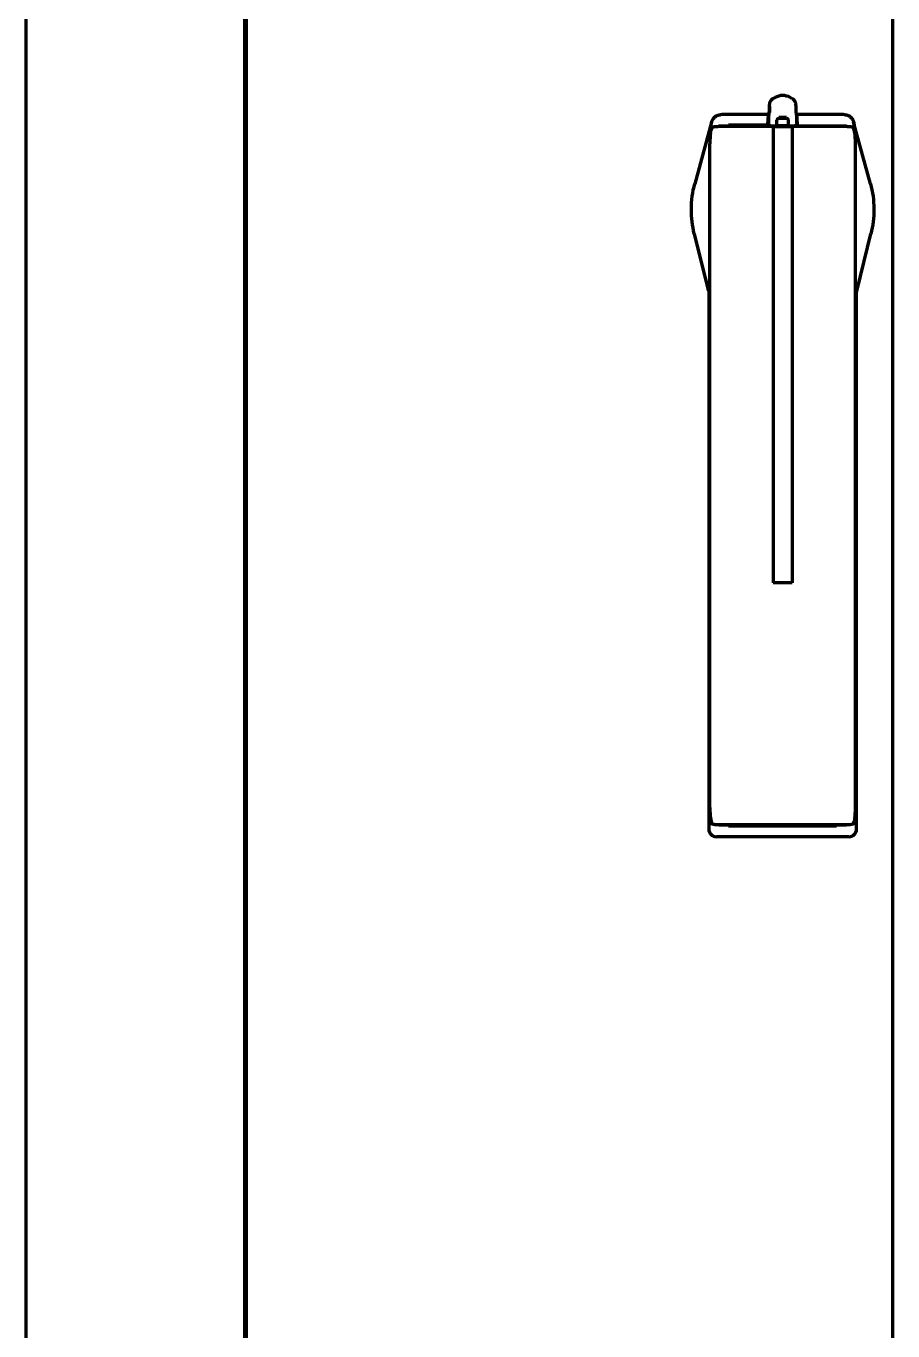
# Model space of a CAD drawing. Header units: inches. Extents: x -2898 to 7248, y 606 to 5598.
# Drawn here: x 3303 to 3531, y 2969.1 to 3312.3 of the extents above; entities that cross this region are included whole.
import ezdxf

# ---------------------------------------------------------------- set-up
doc = ezdxf.new("R2010")
doc.units = ezdxf.units.IN

msp = doc.modelspace()

# ---------------------------------------------------------------- linework, layer by layer
at = {"linetype": 'Continuous', "lineweight": 70}
for p, q in [((3360.55, 2625.94), (3360.55, 4075.34)), ((3361.05, 2625.86), (3361.05, 4075.84)), ((3531.05, 2427.84), (3531.05, 4075.84)), ((3303.05, 2740.94), (3303.05, 3960.34)), ((3500.05, 3293.53), (3499.55, 3293.25)), ((3504.55, 3293.24), (3504.05, 3293.53)), ((3498.22, 3289.08), (3498.4, 3288.91)), ((3498.43, 3286.07), (3498.43, 3288.68)), ((3503.04, 3288.32), (3501.05, 3288.32)), ((3505.66, 3288.68), (3505.66, 3286.07)), ((3505.87, 3289.08), (3505.7, 3288.91)), ((3483.37, 3287.03), (3478.94, 3270.87)), ((3483.06, 3284.14), (3483.26, 3285.05)), ((3487.87, 3285.94), (3485.06, 3285.94)), ((3485.24, 3286.07), (3487.9, 3286.07)), ((3486.32, 3285.94), (3486.32, 3286.07)), ((3487.84, 3286.32), (3498.19, 3286.32)), ((3499.55, 3285.94), (3487.87, 3285.94)), ((3487.9, 3286.07), (3498.19, 3286.07)), ((3496.3, 3286.07), (3496.3, 3285.94)), ((3498.19, 3286.32), (3498.19, 3287.08)), ((3498.19, 3286.07), (3498.32, 3286.07)), ((3498.32, 3286.07), (3498.32, 3285.94)), ((3498.33, 3286.07), (3498.43, 3286.07)), ((3498.9, 3286.07), (3498.43, 3286.07)), ((3498.77, 3286.07), (3498.77, 3285.94)), ((3498.9, 3286.07), (3500.3, 3286.07)), ((3499.55, 3285.94), (3504.55, 3285.94)), ((3499.55, 3285.94), (3499.55, 3165.84)), ((3500.55, 3286.07), (3500.3, 3286.07)), ((3500.55, 3286.07), (3500.55, 3287.57)), ((3501.04, 3286.07), (3500.55, 3286.07)), ((3503.06, 3286.07), (3501.04, 3286.07)), ((3501.05, 3288.07), (3503.05, 3288.07)), ((3503.55, 3286.07), (3503.06, 3286.07)), ((3503.55, 3286.07), (3503.55, 3287.57)), ((3503.79, 3286.07), (3503.55, 3286.07)), ((3503.79, 3286.07), (3505.19, 3286.07)), ((3516.22, 3285.94), (3504.55, 3285.94)), ((3504.55, 3285.94), (3504.55, 3165.84)), ((3505.66, 3286.07), (3505.19, 3286.07)), ((3505.33, 3286.07), (3505.33, 3285.94)), ((3505.66, 3286.07), (3505.76, 3286.07)), ((3505.77, 3286.07), (3505.77, 3285.94)), ((3505.77, 3286.07), (3505.9, 3286.07)), ((3505.9, 3286.07), (3516.19, 3286.07)), ((3505.91, 3286.32), (3505.91, 3287.08)), ((3507.8, 3285.94), (3507.8, 3286.07)), ((3516.19, 3286.07), (3518.86, 3286.07)), ((3519.04, 3285.94), (3516.22, 3285.94)), ((3517.77, 3286.07), (3517.77, 3285.94)), ((3525.15, 3270.87), (3520.72, 3287.03)), ((3521.03, 3284.14), (3520.84, 3285.05)), ((3482.91, 3106.8), (3482.91, 3281.36)), ((3521.18, 3106.8), (3521.18, 3281.36)), ((3478.05, 3264.02), (3478.05, 3264.18)), ((3526.04, 3264.18), (3526.04, 3264.02)), ((3478.81, 3257.71), (3482.48, 3242.89)), ((3521.62, 3242.92), (3525.28, 3257.7)), ((3482.62, 3242.75), (3482.62, 3101.09)), ((3521.47, 3101.09), (3521.47, 3242.7)), ((3504.55, 3165.84), (3499.55, 3165.84)), ((3483.06, 3104.02), (3483.26, 3103.12)), ((3521.03, 3104.02), (3520.84, 3103.12)), ((3487.87, 3102.22), (3485.06, 3102.22)), ((3487.9, 3102.09), (3485.24, 3102.09)), ((3516.25, 3101.84), (3487.84, 3101.84)), ((3516.22, 3102.22), (3487.87, 3102.22)), ((3516.19, 3102.09), (3487.9, 3102.09)), ((3518.86, 3102.09), (3516.19, 3102.09)), ((3519.04, 3102.22), (3516.22, 3102.22)), ((3485.24, 3099.09), (3484.62, 3099.09)), ((3488.3, 3099.09), (3485.24, 3099.09)), ((3515.79, 3099.09), (3488.3, 3099.09)), ((3518.86, 3099.09), (3515.79, 3099.09)), ((3519.47, 3099.09), (3518.86, 3099.09))]:
    msp.add_line(p, q, dxfattribs=at)
for centre, radius, start, end in [((3502.05, 3290.07), 4, 90.0843, 120), ((3502.05, 3290.07), 4, 60, 90.0843), ((3501.05, 3287.57), 0.5, 90, 180), ((3503.05, 3287.57), 0.5, 0, 90)]:
    msp.add_arc(centre, radius, start, end, dxfattribs=at)
for centre, major_axis, ratio, start_param, end_param in [((3489.23, 3288.99), (4, 0), 0.017455, 1.803065, 2.654284), ((3502.05, 3288.04), (59.7, 0), 0.017455, 1.634877, 1.803065), ((3502.05, 3288.04), (59.7, 0), 0.017455, 1.338527, 1.506716), ((3514.87, 3288.99), (4, 0), 0.017455, 0.48731, 1.338527), ((3483.66, 3270.98), (0, -14.97), 0.078459, 3.390853, 3.489628), ((3498.33, 3285.67), (0, 0.4), 0.035998, 0, 0.799669), ((3505.76, 3285.67), (0, 0.4), 0.035998, 5.483517, 6.283185), ((3520.44, 3270.98), (0, -14.97), 0.078459, 2.793557, 2.892332), ((3483.14, 3281.36), (0, -2.96), 0.078459, 3.489667, 4.712389), ((3520.95, 3281.36), (0, -2.96), 0.078459, 1.570796, 2.793518), ((3483.14, 3106.8), (0, 2.96), 0.078459, 1.570796, 2.793518), ((3520.95, 3106.8), (0, 2.96), 0.078459, 3.489667, 4.712389), ((3483.66, 3117.18), (0, -14.97), 0.078459, 5.935149, 6.033925), ((3520.44, 3117.18), (0, -14.97), 0.078459, 0.249261, 0.348036), ((3484.62, 3101.09), (2, 0), 0.999657, 3.141593, 4.712389), ((3519.47, 3101.09), (2, 0), 0.999657, 4.712389, 6.283185)]:
    msp.add_ellipse(centre, major_axis=major_axis, ratio=ratio, start_param=start_param, end_param=end_param, dxfattribs=at)
for points, degree, knots in [([(3499.55, 3293.26), (3499.46, 3293.22), (3499.23, 3293.09), (3498.96, 3292.79), (3498.74, 3292.44), (3498.63, 3292.14), (3498.57, 3291.92), (3498.55, 3291.78), (3498.53, 3291.62), (3498.52, 3291.34), (3498.48, 3290.61), (3498.45, 3289.71), (3498.43, 3289.03)], 3, [0, 0, 0, 0, 0.034164, 0.092058, 0.141077, 0.180984, 0.209685, 0.233512, 0.266408, 0.341496, 0.577804, 1, 1, 1, 1]), ([(3505.66, 3288.9), (3505.65, 3289.18), (3505.63, 3289.96), (3505.59, 3290.97), (3505.57, 3291.47), (3505.55, 3291.71), (3505.52, 3291.89), (3505.46, 3292.16), (3505.26, 3292.6), (3504.95, 3293.01), (3504.63, 3293.18), (3504.54, 3293.21)], 3, [0, 0, 0, 0, 0.20222, 0.588956, 0.732004, 0.764074, 0.785779, 0.819589, 0.868159, 0.964133, 1, 1, 1, 1]), ([(3483.24, 3286.16), (3483.24, 3286.17), (3483.25, 3286.19), (3483.25, 3286.22), (3483.25, 3286.25), (3483.25, 3286.29), (3483.25, 3286.32), (3483.25, 3286.35), (3483.26, 3286.38), (3483.26, 3286.41), (3483.26, 3286.44), (3483.27, 3286.47), (3483.27, 3286.51), (3483.27, 3286.54), (3483.28, 3286.57), (3483.28, 3286.6), (3483.29, 3286.63), (3483.29, 3286.66), (3483.3, 3286.69), (3483.3, 3286.72), (3483.31, 3286.75), (3483.31, 3286.78), (3483.32, 3286.81), (3483.32, 3286.84), (3483.33, 3286.87), (3483.34, 3286.91), (3483.35, 3286.94), (3483.35, 3286.97), (3483.36, 3287), (3483.37, 3287.03), (3483.38, 3287.06), (3483.39, 3287.09), (3483.39, 3287.12), (3483.4, 3287.15), (3483.41, 3287.17), (3483.42, 3287.2), (3483.43, 3287.23), (3483.44, 3287.26), (3483.45, 3287.29), (3483.46, 3287.32), (3483.47, 3287.35), (3483.49, 3287.38), (3483.5, 3287.41), (3483.51, 3287.44), (3483.52, 3287.46), (3483.53, 3287.49), (3483.55, 3287.52), (3483.56, 3287.55), (3483.57, 3287.58), (3483.59, 3287.6), (3483.6, 3287.63), (3483.61, 3287.66), (3483.63, 3287.69), (3483.64, 3287.71), (3483.66, 3287.74), (3483.67, 3287.77), (3483.69, 3287.79), (3483.71, 3287.82), (3483.72, 3287.85), (3483.74, 3287.87), (3483.75, 3287.9), (3483.77, 3287.92), (3483.79, 3287.95), (3483.81, 3287.97), (3483.82, 3288), (3483.84, 3288.02), (3483.86, 3288.05), (3483.91, 3288.12), (3484, 3288.22), (3484.13, 3288.36), (3484.27, 3288.49), (3484.42, 3288.6), (3484.59, 3288.71), (3484.76, 3288.8), (3484.94, 3288.88), (3485.13, 3288.94), (3485.34, 3288.99), (3485.49, 3289.01), (3485.59, 3289.02), (3485.62, 3289.02), (3485.66, 3289.02), (3485.68, 3289.02), (3485.69, 3289.02)], 3, [0, 0, 0, 0, 0.007632, 0.015256, 0.02287, 0.030477, 0.038075, 0.045665, 0.053246, 0.06082, 0.068385, 0.075943, 0.083493, 0.091035, 0.098569, 0.106096, 0.113616, 0.121129, 0.128634, 0.136132, 0.143624, 0.151108, 0.158586, 0.166058, 0.173522, 0.180981, 0.188433, 0.195879, 0.203319, 0.210754, 0.218182, 0.225605, 0.233022, 0.240434, 0.247841, 0.255243, 0.262639, 0.270031, 0.277418, 0.2848, 0.292178, 0.299551, 0.30692, 0.314286, 0.321647, 0.329004, 0.336358, 0.343708, 0.351055, 0.358399, 0.365739, 0.373077, 0.380411, 0.387743, 0.395073, 0.4024, 0.409725, 0.417048, 0.424369, 0.431688, 0.439006, 0.446322, 0.453637, 0.460951, 0.468264, 0.475576, 0.482887, 0.490198, 0.535154, 0.580389, 0.62593, 0.671807, 0.718053, 0.763801, 0.811489, 0.861124, 0.912709, 0.966249, 0.9747, 0.983143, 0.991576, 1, 1, 1, 1]), ([(3498.22, 3289.08), (3498.22, 3289.08), (3498.22, 3289.07), (3498.22, 3289.04), (3498.21, 3289.02), (3498.21, 3288.99), (3498.21, 3288.98), (3498.21, 3288.96), (3498.21, 3288.95), (3498.21, 3288.89), (3498.21, 3288.83), (3498.2, 3288.74), (3498.2, 3288.72), (3498.2, 3288.68), (3498.2, 3288.66), (3498.2, 3288.6), (3498.2, 3288.55), (3498.2, 3288.42), (3498.2, 3288.31), (3498.19, 3288.18), (3498.19, 3288.15), (3498.19, 3288.09), (3498.19, 3288.06), (3498.19, 3287.98), (3498.19, 3287.86), (3498.19, 3287.73), (3498.19, 3287.64), (3498.19, 3287.61), (3498.19, 3287.54), (3498.19, 3287.51), (3498.19, 3287.35), (3498.19, 3287.21), (3498.19, 3287.08)], 3, [0, 0, 0, 0, 0.125, 0.125, 0.1875, 0.1875, 0.21875, 0.21875, 0.25, 0.25, 0.375, 0.375, 0.40625, 0.40625, 0.4375, 0.4375, 0.5, 0.5, 0.625, 0.625, 0.65625, 0.65625, 0.6875, 0.6875, 0.75, 0.8125, 0.8125, 0.84375, 0.84375, 0.875, 0.875, 1, 1, 1, 1]), ([(3498.56, 3291.3), (3498.56, 3291.3), (3498.56, 3291.29), (3498.56, 3291.25), (3498.56, 3291.2), (3498.57, 3291.1), (3498.57, 3291.05), (3498.57, 3290.95), (3498.58, 3290.89), (3498.58, 3290.78), (3498.58, 3290.72), (3498.59, 3290.61), (3498.59, 3290.55), (3498.59, 3290.37), (3498.6, 3290.25), (3498.61, 3290), (3498.61, 3289.88), (3498.61, 3289.72), (3498.62, 3289.68), (3498.62, 3289.65)], 3, [0, 0, 0, 0, 0.010898, 0.010898, 0.114199, 0.114199, 0.217499, 0.217499, 0.3208, 0.3208, 0.4241, 0.4241, 0.5274, 0.5274, 0.734001, 0.734001, 0.940602, 0.940602, 1, 1, 1, 1]), ([(3498.57, 3291.28), (3498.57, 3291.27), (3498.57, 3291.25), (3498.59, 3291.05), (3498.61, 3290.51), (3498.62, 3289.96), (3498.63, 3289.64)], 3, [0, 0, 0, 0, 0.057731, 0.236426, 0.617359, 1, 1, 1, 1]), ([(3505.91, 3287.08), (3505.91, 3287.21), (3505.91, 3287.35), (3505.9, 3287.54), (3505.9, 3287.6), (3505.9, 3287.68), (3505.9, 3287.7), (3505.9, 3287.73), (3505.9, 3287.75), (3505.9, 3287.79), (3505.9, 3287.82), (3505.9, 3287.98), (3505.9, 3288.09), (3505.9, 3288.23), (3505.9, 3288.26), (3505.9, 3288.31), (3505.9, 3288.34), (3505.9, 3288.41), (3505.9, 3288.46), (3505.89, 3288.6), (3505.89, 3288.68), (3505.89, 3288.77), (3505.89, 3288.79), (3505.89, 3288.82), (3505.89, 3288.84), (3505.89, 3288.89), (3505.88, 3288.94), (3505.88, 3288.98), (3505.88, 3289.01), (3505.88, 3289.02), (3505.88, 3289.03), (3505.88, 3289.04), (3505.87, 3289.07), (3505.87, 3289.08), (3505.87, 3289.08)], 3, [0, 0, 0, 0, 0.125, 0.125, 0.1875, 0.1875, 0.203125, 0.203125, 0.21875, 0.21875, 0.25, 0.25, 0.375, 0.375, 0.40625, 0.40625, 0.4375, 0.4375, 0.5, 0.5, 0.625, 0.625, 0.65625, 0.65625, 0.6875, 0.6875, 0.75, 0.8125, 0.8125, 0.84375, 0.84375, 0.875, 0.875, 1, 1, 1, 1]), ([(3518.4, 3289.02), (3518.41, 3289.02), (3518.43, 3289.02), (3518.45, 3289.02), (3518.47, 3289.02), (3518.49, 3289.02), (3518.52, 3289.01), (3518.6, 3289.01), (3518.74, 3288.99), (3518.93, 3288.95), (3519.11, 3288.89), (3519.28, 3288.83), (3519.45, 3288.74), (3519.61, 3288.64), (3519.77, 3288.52), (3519.92, 3288.4), (3520.06, 3288.26), (3520.18, 3288.12), (3520.29, 3287.98), (3520.38, 3287.83), (3520.47, 3287.69), (3520.53, 3287.57), (3520.57, 3287.48), (3520.59, 3287.42), (3520.61, 3287.37), (3520.63, 3287.31), (3520.66, 3287.25), (3520.68, 3287.2), (3520.69, 3287.14), (3520.71, 3287.08), (3520.73, 3287.02), (3520.74, 3286.96), (3520.76, 3286.9), (3520.77, 3286.84), (3520.78, 3286.78), (3520.79, 3286.72), (3520.8, 3286.66), (3520.81, 3286.6), (3520.82, 3286.53), (3520.83, 3286.47), (3520.84, 3286.41), (3520.84, 3286.35), (3520.84, 3286.29), (3520.85, 3286.22), (3520.85, 3286.18), (3520.85, 3286.16)], 3, [0, 0, 0, 0, 0.005575, 0.01117, 0.016785, 0.022421, 0.028076, 0.033751, 0.082723, 0.130244, 0.176322, 0.220964, 0.264181, 0.312107, 0.359498, 0.406382, 0.452791, 0.498752, 0.539138, 0.579405, 0.619576, 0.659672, 0.674176, 0.6887, 0.703244, 0.71781, 0.732398, 0.74701, 0.761647, 0.776309, 0.790999, 0.805716, 0.820462, 0.835238, 0.850045, 0.864883, 0.879754, 0.894658, 0.909597, 0.924571, 0.939582, 0.954629, 0.969714, 0.984837, 1, 1, 1, 1]), ([(3483.37, 3285.48), (3483.38, 3285.5), (3483.38, 3285.52), (3483.4, 3285.55), (3483.41, 3285.56), (3483.42, 3285.58), (3483.42, 3285.59), (3483.46, 3285.64), (3483.49, 3285.67), (3483.58, 3285.73), (3483.63, 3285.76), (3483.74, 3285.81), (3483.81, 3285.83), (3483.9, 3285.85), (3483.92, 3285.85), (3483.95, 3285.86), (3483.97, 3285.87), (3484.03, 3285.88), (3484.07, 3285.89), (3484.2, 3285.9), (3484.29, 3285.91), (3484.49, 3285.93), (3484.6, 3285.93), (3484.82, 3285.94), (3484.93, 3285.94), (3485.06, 3285.94)], 3, [0, 0, 0, 0, 0.0625, 0.0625, 0.09375, 0.09375, 0.125, 0.125, 0.25, 0.25, 0.375, 0.375, 0.5, 0.5, 0.53125, 0.53125, 0.5625, 0.5625, 0.625, 0.625, 0.75, 0.75, 0.875, 0.875, 1, 1, 1, 1]), ([(3485.67, 3286.03), (3485.69, 3286.03), (3485.71, 3286.03), (3485.76, 3286.03), (3485.78, 3286.04), (3485.83, 3286.04), (3485.86, 3286.04), (3485.9, 3286.04), (3485.91, 3286.04), (3485.94, 3286.04), (3485.95, 3286.04), (3485.99, 3286.04), (3486.02, 3286.04), (3486.07, 3286.04), (3486.08, 3286.04), (3486.11, 3286.04), (3486.12, 3286.04), (3486.17, 3286.04), (3486.19, 3286.04), (3486.23, 3286.04), (3486.25, 3286.04), (3486.27, 3286.04), (3486.29, 3286.04), (3486.3, 3286.04)], 3, [0, 0, 0, 0, 0.125, 0.125, 0.25, 0.25, 0.375, 0.375, 0.4375, 0.4375, 0.5, 0.5, 0.625, 0.625, 0.6875, 0.6875, 0.75, 0.75, 0.875, 0.875, 0.9375, 0.9375, 1, 1, 1, 1]), ([(3498.19, 3286.32), (3498.19, 3286.3), (3498.19, 3286.29), (3498.19, 3286.26), (3498.19, 3286.25), (3498.19, 3286.24), (3498.19, 3286.23), (3498.19, 3286.21), (3498.19, 3286.19), (3498.19, 3286.17), (3498.19, 3286.17), (3498.19, 3286.15), (3498.19, 3286.15), (3498.19, 3286.13), (3498.19, 3286.12), (3498.19, 3286.11), (3498.19, 3286.1), (3498.19, 3286.09), (3498.19, 3286.09), (3498.19, 3286.08), (3498.19, 3286.08), (3498.19, 3286.07), (3498.19, 3286.07), (3498.19, 3286.07), (3498.19, 3286.07)], 3, [0, 0, 0, 0, 0.125, 0.125, 0.1875, 0.1875, 0.25, 0.25, 0.375, 0.375, 0.4375, 0.4375, 0.5, 0.5, 0.625, 0.625, 0.6875, 0.6875, 0.75, 0.8125, 0.8125, 0.875, 0.875, 1, 1, 1, 1]), ([(3505.9, 3286.07), (3505.9, 3286.07), (3505.9, 3286.07), (3505.9, 3286.07), (3505.9, 3286.08), (3505.9, 3286.08), (3505.9, 3286.08), (3505.9, 3286.09), (3505.9, 3286.1), (3505.9, 3286.12), (3505.9, 3286.13), (3505.9, 3286.15), (3505.9, 3286.17), (3505.9, 3286.19), (3505.9, 3286.19), (3505.91, 3286.21), (3505.91, 3286.22), (3505.91, 3286.24), (3505.91, 3286.25), (3505.91, 3286.26), (3505.91, 3286.29), (3505.91, 3286.3), (3505.91, 3286.32)], 3, [0, 0, 0, 0, 0.125, 0.125, 0.1875, 0.1875, 0.25, 0.25, 0.375, 0.375, 0.5, 0.5, 0.625, 0.625, 0.6875, 0.6875, 0.75, 0.8125, 0.8125, 0.875, 0.875, 1, 1, 1, 1]), ([(3517.8, 3286.04), (3517.82, 3286.04), (3517.85, 3286.04), (3517.89, 3286.04), (3517.9, 3286.04), (3517.93, 3286.04), (3517.94, 3286.04), (3517.98, 3286.04), (3518.01, 3286.04), (3518.07, 3286.04), (3518.1, 3286.04), (3518.14, 3286.04), (3518.16, 3286.04), (3518.18, 3286.04), (3518.2, 3286.04), (3518.24, 3286.04), (3518.26, 3286.04), (3518.3, 3286.04), (3518.31, 3286.04), (3518.34, 3286.03), (3518.35, 3286.03), (3518.38, 3286.03), (3518.4, 3286.03), (3518.42, 3286.03)], 3, [0, 0, 0, 0, 0.125, 0.125, 0.1875, 0.1875, 0.25, 0.25, 0.375, 0.375, 0.5, 0.5, 0.5625, 0.5625, 0.625, 0.625, 0.75, 0.75, 0.8125, 0.8125, 0.875, 0.875, 1, 1, 1, 1]), ([(3519.04, 3285.94), (3519.16, 3285.94), (3519.28, 3285.94), (3519.5, 3285.93), (3519.6, 3285.93), (3519.8, 3285.91), (3519.89, 3285.9), (3520.02, 3285.89), (3520.06, 3285.88), (3520.12, 3285.87), (3520.14, 3285.86), (3520.18, 3285.85), (3520.2, 3285.85), (3520.29, 3285.83), (3520.35, 3285.81), (3520.46, 3285.76), (3520.51, 3285.73), (3520.6, 3285.67), (3520.64, 3285.64), (3520.67, 3285.59), (3520.68, 3285.58), (3520.69, 3285.56), (3520.69, 3285.55), (3520.71, 3285.52), (3520.72, 3285.5), (3520.73, 3285.48)], 3, [0, 0, 0, 0, 0.125, 0.125, 0.25, 0.25, 0.375, 0.375, 0.4375, 0.4375, 0.46875, 0.46875, 0.5, 0.5, 0.625, 0.625, 0.75, 0.75, 0.875, 0.875, 0.90625, 0.90625, 0.9375, 0.9375, 1, 1, 1, 1]), ([(3482.62, 3242.7), (3482.62, 3242.7), (3482.62, 3242.71), (3482.61, 3242.71), (3482.61, 3242.72), (3482.6, 3242.73), (3482.6, 3242.73), (3482.59, 3242.74), (3482.59, 3242.74), (3482.58, 3242.75), (3482.58, 3242.76), (3482.57, 3242.76), (3482.57, 3242.77), (3482.56, 3242.78), (3482.56, 3242.78), (3482.55, 3242.79), (3482.55, 3242.8), (3482.55, 3242.8), (3482.54, 3242.81), (3482.54, 3242.81), (3482.54, 3242.82), (3482.53, 3242.82), (3482.53, 3242.83), (3482.53, 3242.83), (3482.52, 3242.84), (3482.52, 3242.84), (3482.52, 3242.84), (3482.52, 3242.84), (3482.51, 3242.85), (3482.51, 3242.85), (3482.51, 3242.85), (3482.51, 3242.86), (3482.5, 3242.86), (3482.5, 3242.86), (3482.5, 3242.86), (3482.5, 3242.87), (3482.49, 3242.87), (3482.49, 3242.87), (3482.49, 3242.87), (3482.49, 3242.88), (3482.49, 3242.88), (3482.48, 3242.88), (3482.48, 3242.89), (3482.48, 3242.89), (3482.48, 3242.9), (3482.48, 3242.9), (3482.48, 3242.9), (3482.48, 3242.91), (3482.47, 3242.91), (3482.47, 3242.91), (3482.47, 3242.91), (3482.47, 3242.91), (3482.47, 3242.92), (3482.47, 3242.92), (3482.47, 3242.92), (3482.47, 3242.92), (3482.47, 3242.93), (3482.47, 3242.93), (3482.47, 3242.93), (3482.47, 3242.94), (3482.47, 3242.94), (3482.47, 3242.94), (3482.47, 3242.94), (3482.47, 3242.94)], 3, [0, 0, 0, 0, 0.027827, 0.054844, 0.081048, 0.106438, 0.131015, 0.154782, 0.177745, 0.199912, 0.221289, 0.241888, 0.261718, 0.280791, 0.299119, 0.316713, 0.333586, 0.34975, 0.365219, 0.380004, 0.394119, 0.407575, 0.420385, 0.432562, 0.444116, 0.455062, 0.467544, 0.480326, 0.493396, 0.506744, 0.520361, 0.534236, 0.548363, 0.562734, 0.577346, 0.592193, 0.607274, 0.622588, 0.638136, 0.653921, 0.669947, 0.68622, 0.702748, 0.719542, 0.736612, 0.753972, 0.771637, 0.789626, 0.807956, 0.826651, 0.831578, 0.838061, 0.846105, 0.855716, 0.866904, 0.879682, 0.894068, 0.910088, 0.927772, 0.947158, 0.968275, 0.991146, 1, 1, 1, 1]), ([(3482.62, 3242.74), (3482.62, 3242.37), (3482.62, 3241.96), (3482.62, 3241.75), (3482.62, 3241.62), (3482.62, 3241.56), (3482.63, 3241.45), (3482.63, 3241.3)], 2, [0, 0, 0, 0.5, 0.6, 0.75, 0.75, 0.875, 1, 1, 1]), ([(3482.68, 3242.78), (3482.69, 3242.78), (3482.7, 3242.77), (3482.72, 3242.75), (3482.75, 3242.73), (3482.77, 3242.71), (3482.8, 3242.69), (3482.83, 3242.67), (3482.85, 3242.66), (3482.86, 3242.65), (3482.87, 3242.65)], 3, [0, 0, 0, 0, 0.118167, 0.254616, 0.392918, 0.533081, 0.67511, 0.819011, 0.964788, 1, 1, 1, 1]), ([(3521.48, 3241.27), (3521.48, 3241.27), (3521.48, 3241.27), (3521.48, 3241.33), (3521.47, 3241.45), (3521.48, 3241.6), (3521.5, 3241.73)], 3, [0, 0, 0, 0, 0.010094, 0.129251, 0.312899, 1, 1, 1, 1]), ([(3485.06, 3102.22), (3484.93, 3102.22), (3484.82, 3102.22), (3484.6, 3102.23), (3484.49, 3102.23), (3484.29, 3102.25), (3484.2, 3102.26), (3484.07, 3102.28), (3484.03, 3102.28), (3483.97, 3102.29), (3483.95, 3102.3), (3483.92, 3102.31), (3483.9, 3102.31), (3483.81, 3102.33), (3483.74, 3102.36), (3483.63, 3102.4), (3483.58, 3102.43), (3483.49, 3102.49), (3483.46, 3102.52), (3483.42, 3102.57), (3483.42, 3102.58), (3483.41, 3102.6), (3483.4, 3102.61), (3483.38, 3102.64), (3483.38, 3102.66), (3483.37, 3102.68)], 3, [0, 0, 0, 0, 0.125, 0.125, 0.25, 0.25, 0.375, 0.375, 0.4375, 0.4375, 0.46875, 0.46875, 0.5, 0.5, 0.625, 0.625, 0.75, 0.75, 0.875, 0.875, 0.90625, 0.90625, 0.9375, 0.9375, 1, 1, 1, 1]), ([(3486.87, 3102.09), (3486.67, 3102.09), (3486.48, 3102.1), (3486.13, 3102.1), (3485.96, 3102.11), (3485.76, 3102.13), (3485.72, 3102.13), (3485.64, 3102.14), (3485.6, 3102.14), (3485.49, 3102.15), (3485.42, 3102.16), (3485.26, 3102.18), (3485.18, 3102.19), (3485.1, 3102.21)], 3, [0, 0, 0, 0, 0.275795, 0.275795, 0.551591, 0.551591, 0.62054, 0.62054, 0.689489, 0.689489, 0.827386, 0.827386, 1, 1, 1, 1]), ([(3518.96, 3102.2), (3518.89, 3102.19), (3518.82, 3102.18), (3518.71, 3102.16), (3518.67, 3102.16), (3518.6, 3102.15), (3518.49, 3102.14), (3518.37, 3102.13), (3518.14, 3102.11), (3517.97, 3102.1), (3517.61, 3102.1), (3517.43, 3102.09), (3517.23, 3102.09)], 3, [0, 0, 0, 0, 0.150923, 0.150923, 0.22168, 0.22168, 0.292436, 0.433949, 0.433949, 0.716974, 0.716974, 1, 1, 1, 1]), ([(3520.73, 3102.68), (3520.72, 3102.66), (3520.71, 3102.64), (3520.69, 3102.61), (3520.69, 3102.6), (3520.68, 3102.58), (3520.67, 3102.57), (3520.64, 3102.52), (3520.6, 3102.49), (3520.51, 3102.43), (3520.46, 3102.4), (3520.35, 3102.36), (3520.29, 3102.33), (3520.2, 3102.31), (3520.18, 3102.31), (3520.14, 3102.3), (3520.12, 3102.29), (3520.06, 3102.28), (3520.02, 3102.28), (3519.89, 3102.26), (3519.8, 3102.25), (3519.6, 3102.23), (3519.5, 3102.23), (3519.28, 3102.22), (3519.16, 3102.22), (3519.04, 3102.22)], 3, [0, 0, 0, 0, 0.0625, 0.0625, 0.09375, 0.09375, 0.125, 0.125, 0.25, 0.25, 0.375, 0.375, 0.5, 0.5, 0.53125, 0.53125, 0.5625, 0.5625, 0.625, 0.625, 0.75, 0.75, 0.875, 0.875, 1, 1, 1, 1])]:
    msp.add_open_spline(points, degree=degree, knots=knots, dxfattribs=at)
for points, degree in [([(3498.43, 3288.68), (3498.43, 3288.76), (3498.44, 3288.93), (3498.46, 3289.09), (3498.48, 3289.17)], 3), ([(3498.63, 3289.64), (3498.63, 3289.64)], 1), ([(3505.61, 3289.17), (3505.63, 3289.09), (3505.66, 3288.93), (3505.66, 3288.76), (3505.66, 3288.68)], 3), ([(3478.05, 3264.18), (3478.05, 3266.46), (3478.35, 3268.72), (3478.94, 3270.87)], 3), ([(3525.15, 3270.87), (3525.74, 3268.72), (3526.04, 3266.46), (3526.04, 3264.18)], 3), ([(3478.81, 3257.71), (3478.31, 3259.75), (3478.05, 3261.87), (3478.05, 3264.02)], 3), ([(3526.04, 3264.02), (3526.04, 3261.86), (3525.78, 3259.73), (3525.27, 3257.68)], 3), ([(3482.62, 3242.86), (3482.62, 3242.74)], 1), ([(3521.47, 3242.86), (3521.47, 3242.81), (3521.47, 3242.75), (3521.47, 3242.7)], 3), ([(3521.5, 3241.73), (3521.48, 3242.46), (3521.65, 3242.92)], 2)]:
    msp.add_open_spline(points, degree=degree, dxfattribs=at)

doc.saveas('drawing.dxf')
